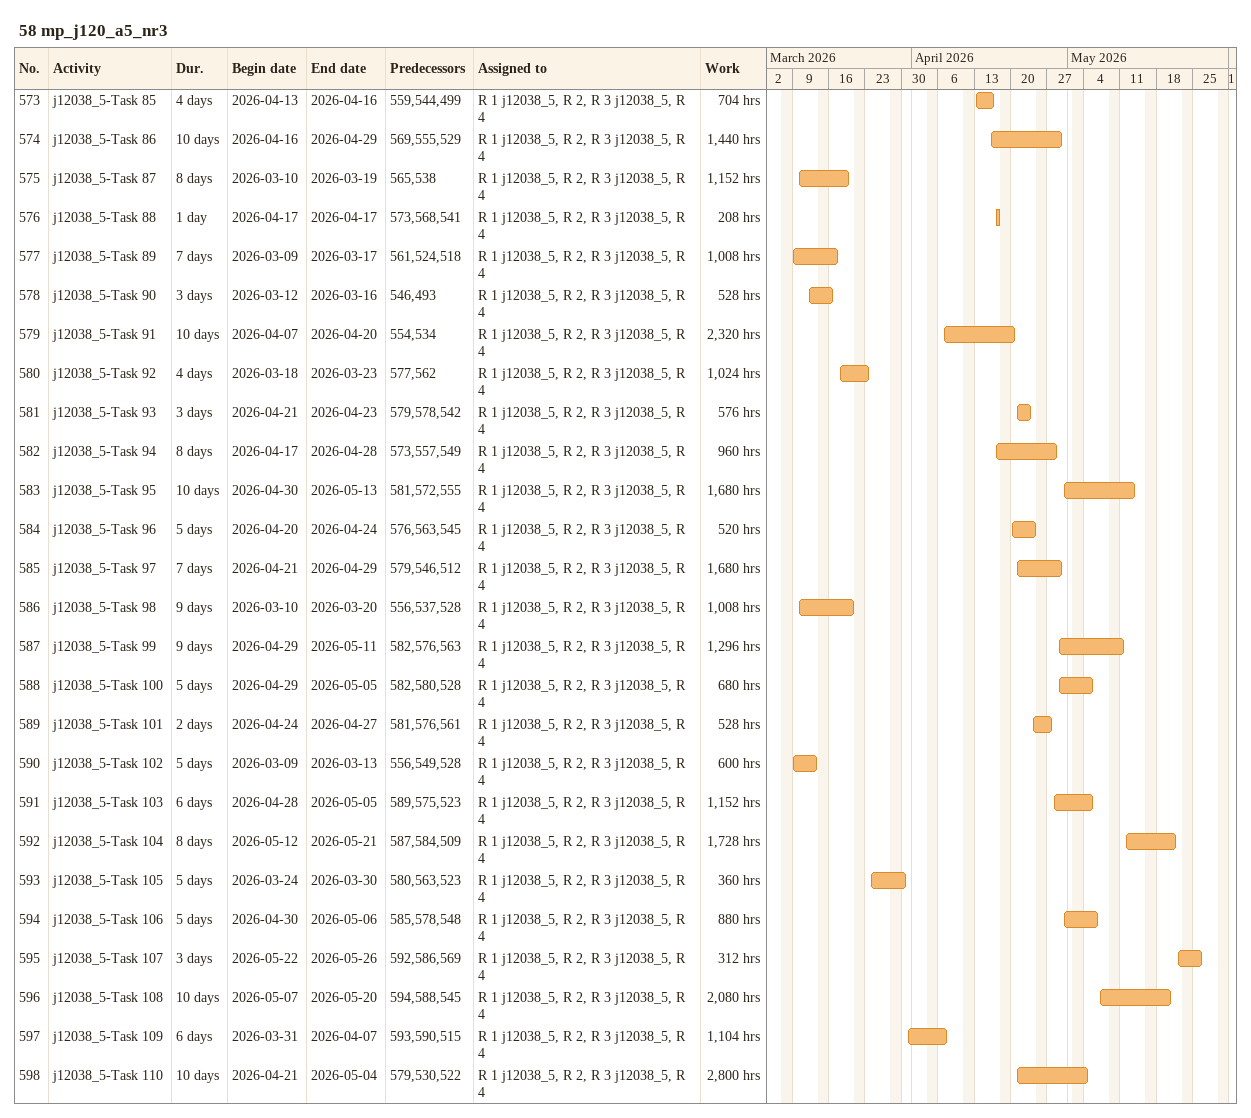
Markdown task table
58 mp_j120_a5_nr3

| ID | Task | Duration | Start | Finish | Predecessors | Resources | Work (h) |
|---|---|---|---|---|---|---|---|
| 573 | j12038_5-Task 85 | 4d | 2026-04-13 | 2026-04-16 | 559, 544, 499 | R 1 j12038_5, R 2, R 3 j12038_5, R 4 | 704 |
| 574 | j12038_5-Task 86 | 10d | 2026-04-16 | 2026-04-29 | 569, 555, 529 | R 1 j12038_5, R 2, R 3 j12038_5, R 4 | 1440 |
| 575 | j12038_5-Task 87 | 8d | 2026-03-10 | 2026-03-19 | 565, 538 | R 1 j12038_5, R 2, R 3 j12038_5, R 4 | 1152 |
| 576 | j12038_5-Task 88 | 1d | 2026-04-17 | 2026-04-17 | 573, 568, 541 | R 1 j12038_5, R 2, R 3 j12038_5, R 4 | 208 |
| 577 | j12038_5-Task 89 | 7d | 2026-03-09 | 2026-03-17 | 561, 524, 518 | R 1 j12038_5, R 2, R 3 j12038_5, R 4 | 1008 |
| 578 | j12038_5-Task 90 | 3d | 2026-03-12 | 2026-03-16 | 546, 493 | R 1 j12038_5, R 2, R 3 j12038_5, R 4 | 528 |
| 579 | j12038_5-Task 91 | 10d | 2026-04-07 | 2026-04-20 | 554, 534 | R 1 j12038_5, R 2, R 3 j12038_5, R 4 | 2320 |
| 580 | j12038_5-Task 92 | 4d | 2026-03-18 | 2026-03-23 | 577, 562 | R 1 j12038_5, R 2, R 3 j12038_5, R 4 | 1024 |
| 581 | j12038_5-Task 93 | 3d | 2026-04-21 | 2026-04-23 | 579, 578, 542 | R 1 j12038_5, R 2, R 3 j12038_5, R 4 | 576 |
| 582 | j12038_5-Task 94 | 8d | 2026-04-17 | 2026-04-28 | 573, 557, 549 | R 1 j12038_5, R 2, R 3 j12038_5, R 4 | 960 |
| 583 | j12038_5-Task 95 | 10d | 2026-04-30 | 2026-05-13 | 581, 572, 555 | R 1 j12038_5, R 2, R 3 j12038_5, R 4 | 1680 |
| 584 | j12038_5-Task 96 | 5d | 2026-04-20 | 2026-04-24 | 576, 563, 545 | R 1 j12038_5, R 2, R 3 j12038_5, R 4 | 520 |
| 585 | j12038_5-Task 97 | 7d | 2026-04-21 | 2026-04-29 | 579, 546, 512 | R 1 j12038_5, R 2, R 3 j12038_5, R 4 | 1680 |
| 586 | j12038_5-Task 98 | 9d | 2026-03-10 | 2026-03-20 | 556, 537, 528 | R 1 j12038_5, R 2, R 3 j12038_5, R 4 | 1008 |
| 587 | j12038_5-Task 99 | 9d | 2026-04-29 | 2026-05-11 | 582, 576, 563 | R 1 j12038_5, R 2, R 3 j12038_5, R 4 | 1296 |
| 588 | j12038_5-Task 100 | 5d | 2026-04-29 | 2026-05-05 | 582, 580, 528 | R 1 j12038_5, R 2, R 3 j12038_5, R 4 | 680 |
| 589 | j12038_5-Task 101 | 2d | 2026-04-24 | 2026-04-27 | 581, 576, 561 | R 1 j12038_5, R 2, R 3 j12038_5, R 4 | 528 |
| 590 | j12038_5-Task 102 | 5d | 2026-03-09 | 2026-03-13 | 556, 549, 528 | R 1 j12038_5, R 2, R 3 j12038_5, R 4 | 600 |
| 591 | j12038_5-Task 103 | 6d | 2026-04-28 | 2026-05-05 | 589, 575, 523 | R 1 j12038_5, R 2, R 3 j12038_5, R 4 | 1152 |
| 592 | j12038_5-Task 104 | 8d | 2026-05-12 | 2026-05-21 | 587, 584, 509 | R 1 j12038_5, R 2, R 3 j12038_5, R 4 | 1728 |
| 593 | j12038_5-Task 105 | 5d | 2026-03-24 | 2026-03-30 | 580, 563, 523 | R 1 j12038_5, R 2, R 3 j12038_5, R 4 | 360 |
| 594 | j12038_5-Task 106 | 5d | 2026-04-30 | 2026-05-06 | 585, 578, 548 | R 1 j12038_5, R 2, R 3 j12038_5, R 4 | 880 |
| 595 | j12038_5-Task 107 | 3d | 2026-05-22 | 2026-05-26 | 592, 586, 569 | R 1 j12038_5, R 2, R 3 j12038_5, R 4 | 312 |
| 596 | j12038_5-Task 108 | 10d | 2026-05-07 | 2026-05-20 | 594, 588, 545 | R 1 j12038_5, R 2, R 3 j12038_5, R 4 | 2080 |
| 597 | j12038_5-Task 109 | 6d | 2026-03-31 | 2026-04-07 | 593, 590, 515 | R 1 j12038_5, R 2, R 3 j12038_5, R 4 | 1104 |
| 598 | j12038_5-Task 110 | 10d | 2026-04-21 | 2026-05-04 | 579, 530, 522 | R 1 j12038_5, R 2, R 3 j12038_5, R 4 | 2800 |
